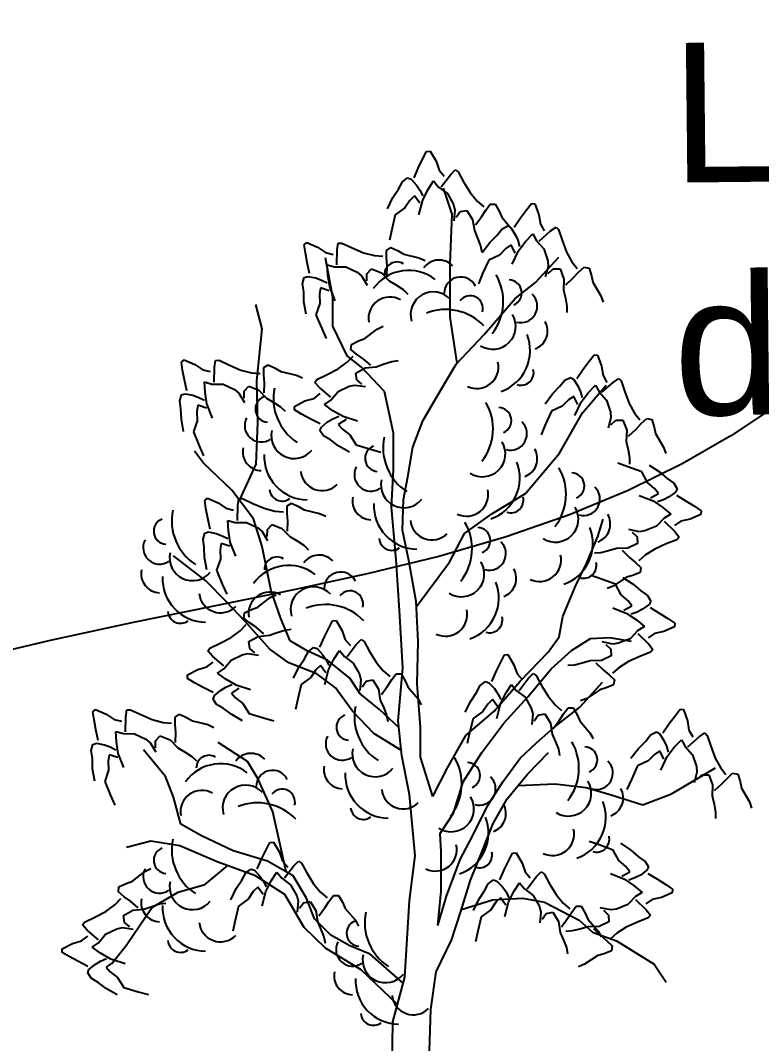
# Model space of a CAD drawing. Header units: millimetres. Extents: x 524954 to 526204, y 9523489 to 9524010.
# Drawn here: x 525182.3 to 525190.26, y 9523668.82 to 9523679.81 of the extents above; entities that cross this region are included whole.
import ezdxf

# ---------------------------------------------------------------- set-up
doc = ezdxf.new("R2010")
doc.units = ezdxf.units.MM
doc.linetypes.add('ACAD_ISO12W100', pattern=[21, 12, -3, 0, -3, 0, -3])
doc.linetypes.add('CACHE2', pattern=[4.7625, 3.175, -1.5875])
for name, color, linetype in [('Arbre', 34, 'ACAD_ISO12W100'), ('CN_01_00', 3, 'Continuous'), ('Toponomie', 7, 'CACHE2')]:
    doc.layers.add(name, color=color, linetype=linetype)
doc.styles.get("Standard").update_dxf_attribs({"font": 'arial.ttf'})

# ---------------------------------------------------------------- blocks, each defined once
blk = doc.blocks.new('v088')
at = {"color": 3, "linetype": 'Continuous'}
for p, q in [((-0.069, 12.224), (-0.024, 12.318)), ((-0.024, 12.318), (0.016, 12.396)), ((0.016, 12.396), (0.055, 12.4)), ((0.055, 12.4), (0.118, 12.291)), ((-0.118, 12.113), (-0.069, 12.224)), ((0.118, 12.291), (0.152, 12.195)), ((-0.243, 12.069), (-0.188, 12.111)), ((-0.188, 12.111), (-0.15, 12.099)), ((-0.15, 12.099), (-0.092, 12.035)), ((0.152, 12.195), (0.207, 12.131)), ((0.175, 12.015), (0.272, 12.144)), ((0.272, 12.144), (0.324, 12.197)), ((0.324, 12.197), (0.356, 12.175)), ((0.356, 12.175), (0.415, 12.069)), ((-0.344, 11.901), (-0.283, 11.991)), ((-0.283, 11.991), (-0.243, 12.069)), ((-0.092, 12.035), (-0.054, 11.98)), ((-0.054, 11.98), (-0.022, 11.919)), ((-0.025, 11.872), (0.032, 11.984)), ((0.032, 11.984), (0.092, 12.078)), ((0.092, 12.078), (0.144, 12.013)), ((0.144, 12.013), (0.24, 11.942)), ((0.415, 12.069), (0.484, 11.953)), ((-0.403, 11.78), (-0.344, 11.901)), ((-0.162, 11.869), (-0.217, 11.788)), ((-0.112, 11.918), (-0.162, 11.869)), ((-0.054, 11.839), (-0.112, 11.918)), ((-0.066, 11.715), (-0.025, 11.872)), ((0.24, 11.942), (0.305, 11.825)), ((0.484, 11.953), (0.56, 11.862)), ((-0.217, 11.788), (-0.32, 11.714)), ((0.305, 11.825), (0.32, 11.765)), ((0.32, 11.765), (0.311, 11.65)), ((0.378, 11.749), (0.45, 11.762)), ((0.45, 11.762), (0.511, 11.664)), ((0.56, 11.862), (0.63, 11.801)), ((0.608, 11.694), (0.653, 11.766)), ((0.653, 11.766), (0.699, 11.829)), ((0.699, 11.829), (0.754, 11.828)), ((0.754, 11.828), (0.796, 11.754)), ((1.027, 11.683), (1.089, 11.768)), ((1.089, 11.768), (1.142, 11.837)), ((1.142, 11.837), (1.181, 11.833)), ((1.181, 11.833), (1.223, 11.714)), ((-0.32, 11.714), (-0.357, 11.558)), ((0.334, 11.69), (0.378, 11.749)), ((0.511, 11.664), (0.53, 11.547)), ((0.542, 11.608), (0.608, 11.694)), ((0.796, 11.754), (0.824, 11.689)), ((0.824, 11.689), (0.934, 11.561)), ((0.958, 11.583), (1.027, 11.683)), ((1.223, 11.714), (1.239, 11.614)), ((-0.357, 11.558), (-0.382, 11.444)), ((0.53, 11.547), (0.565, 11.463)), ((0.773, 11.494), (0.827, 11.564)), ((0.827, 11.564), (0.889, 11.595)), ((0.889, 11.595), (0.923, 11.575)), ((0.923, 11.575), (0.969, 11.502)), ((0.934, 11.561), (0.97, 11.497)), ((1.227, 11.433), (1.346, 11.541)), ((1.239, 11.614), (1.281, 11.541)), ((1.346, 11.541), (1.408, 11.583)), ((1.408, 11.583), (1.435, 11.556)), ((1.435, 11.556), (1.473, 11.441)), ((0.565, 11.463), (0.596, 11.383)), ((0.696, 11.418), (0.773, 11.494)), ((0.969, 11.502), (0.996, 11.441)), ((0.996, 11.441), (1.016, 11.375)), ((1.004, 11.329), (1.081, 11.429)), ((1.081, 11.429), (1.158, 11.51)), ((1.158, 11.51), (1.196, 11.437)), ((1.196, 11.437), (1.277, 11.348)), ((1.473, 11.441), (1.519, 11.314)), ((-1.299, 11.392), (-1.27, 11.417)), ((-1.285, 11.305), (-1.299, 11.392)), ((-1.27, 11.417), (-1.154, 11.366)), ((-1.154, 11.366), (-1.07, 11.309)), ((-0.947, 11.176), (-0.943, 11.337)), ((-0.943, 11.337), (-0.932, 11.411)), ((-0.932, 11.411), (-0.894, 11.412)), ((-0.894, 11.412), (-0.784, 11.361)), ((-0.784, 11.361), (-0.66, 11.307)), ((-0.413, 11.333), (-0.367, 11.365)), ((-0.413, 11.254), (-0.413, 11.333)), ((-0.367, 11.365), (-0.29, 11.329)), ((-0.29, 11.329), (-0.229, 11.292)), ((0.596, 11.383), (0.609, 11.315)), ((0.615, 11.31), (0.696, 11.418)), ((0.869, 11.352), (0.8, 11.283)), ((0.927, 11.391), (0.869, 11.352)), ((0.969, 11.302), (0.927, 11.391)), ((0.935, 11.183), (1.004, 11.329)), ((1.277, 11.348), (1.319, 11.221)), ((-1.266, 11.203), (-1.285, 11.305)), ((-1.07, 11.309), (-0.988, 11.29)), ((-0.66, 11.307), (-0.544, 11.278)), ((-0.544, 11.278), (-0.452, 11.27)), ((-0.408, 11.17), (-0.413, 11.254)), ((-0.229, 11.292), (-0.065, 11.254)), ((-0.065, 11.254), (0.001, 11.223)), ((0.685, 11.229), (0.619, 11.083)), ((0.8, 11.283), (0.685, 11.229)), ((1.319, 11.221), (1.323, 11.16)), ((1.519, 11.314), (1.577, 11.21)), ((1.577, 11.21), (1.635, 11.137)), ((-1.241, 11.084), (-1.266, 11.203)), ((-1.05, 11.179), (-0.971, 11.157)), ((-1.044, 11.067), (-1.05, 11.179)), ((-0.971, 11.157), (-0.851, 11.155)), ((-0.851, 11.155), (-0.73, 11.098)), ((-0.626, 11.08), (-0.576, 11.133)), ((-0.576, 11.133), (-0.468, 11.09)), ((-0.41, 11.061), (-0.408, 11.17)), ((1.323, 11.16), (1.292, 11.048)), ((1.323, 11.083), (1.377, 11.133)), ((1.377, 11.133), (1.45, 11.133)), ((1.45, 11.133), (1.492, 11.025)), ((1.65, 11.098), (1.708, 11.152)), ((1.708, 11.152), (1.762, 11.141)), ((1.762, 11.141), (1.789, 11.06)), ((-1.317, 10.975), (-1.297, 11.041)), ((-1.297, 11.041), (-1.259, 11.053)), ((-1.259, 11.053), (-1.174, 11.037)), ((-1.174, 11.037), (-1.111, 11.014)), ((-1.111, 11.014), (-1.05, 10.983)), ((-1.024, 10.943), (-1.044, 11.067)), ((-0.73, 11.098), (-0.682, 11.059)), ((-0.682, 11.059), (-0.622, 10.96)), ((-0.626, 11.006), (-0.626, 11.08)), ((-0.468, 11.09), (-0.384, 11.005)), ((-0.384, 11.005), (-0.307, 10.958)), ((0.619, 11.083), (0.573, 10.975)), ((1.492, 11.025), (1.489, 10.906)), ((1.512, 10.964), (1.592, 11.037)), ((1.592, 11.037), (1.65, 11.098)), ((1.789, 11.06), (1.804, 10.991)), ((1.804, 10.991), (1.889, 10.844)), ((-1.303, 10.889), (-1.317, 10.975)), ((-1.3, 10.78), (-1.303, 10.889)), ((-1.122, 10.929), (-1.134, 10.861)), ((-1.029, 10.899), (-1.122, 10.929)), ((-0.966, 10.792), (-1.024, 10.943)), ((-0.307, 10.958), (-0.234, 10.911)), ((-0.234, 10.911), (-0.184, 10.864)), ((1.489, 10.906), (1.508, 10.818)), ((-1.277, 10.647), (-1.3, 10.78)), ((-1.134, 10.861), (-1.131, 10.763)), ((1.508, 10.818), (1.523, 10.733)), ((1.889, 10.844), (1.912, 10.775)), ((-1.131, 10.763), (-1.171, 10.642)), ((1.523, 10.733), (1.523, 10.664)), ((-1.171, 10.642), (-1.109, 10.494)), ((-1.109, 10.494), (-1.063, 10.387)), ((-0.648, 10.385), (-0.514, 10.488)), ((-0.514, 10.488), (-0.448, 10.519)), ((-0.791, 10.323), (-0.715, 10.36)), ((-0.715, 10.36), (-0.648, 10.385)), ((-0.796, 10.268), (-0.791, 10.323)), ((-0.735, 10.218), (-0.796, 10.268)), ((-2.616, 10.132), (-2.587, 10.158)), ((-2.603, 10.046), (-2.616, 10.132)), ((-2.587, 10.158), (-2.471, 10.107)), ((-2.261, 10.077), (-2.249, 10.151)), ((-2.249, 10.151), (-2.211, 10.152)), ((-2.211, 10.152), (-2.101, 10.101)), ((-0.931, 10.06), (-0.836, 10.131)), ((-0.836, 10.131), (-0.771, 10.198)), ((-0.666, 10.169), (-0.735, 10.218)), ((-0.583, 10.098), (-0.666, 10.169)), ((-0.523, 10.083), (-0.438, 10.113)), ((-0.438, 10.113), (-0.356, 10.14)), ((-0.356, 10.14), (-0.287, 10.149)), ((1.7, 10.058), (1.762, 10.142)), ((1.762, 10.142), (1.816, 10.212)), ((1.816, 10.212), (1.854, 10.208)), ((1.854, 10.208), (1.896, 10.089)), ((-2.583, 9.943), (-2.603, 10.046)), ((-2.471, 10.107), (-2.388, 10.049)), ((-2.388, 10.049), (-2.306, 10.03)), ((-2.264, 9.917), (-2.261, 10.077)), ((-2.101, 10.101), (-1.977, 10.047)), ((-1.977, 10.047), (-1.862, 10.018)), ((-1.862, 10.018), (-1.769, 10.01)), ((-1.731, 9.995), (-1.73, 10.074)), ((-1.73, 10.074), (-1.685, 10.105)), ((-1.685, 10.105), (-1.608, 10.069)), ((-1.608, 10.069), (-1.547, 10.033)), ((-1.547, 10.033), (-1.382, 9.994)), ((-1.051, 9.998), (-0.931, 10.06)), ((-0.743, 10.015), (-0.642, 10.071)), ((-0.734, 9.943), (-0.743, 10.015)), ((-0.642, 10.071), (-0.523, 10.083)), ((1.631, 9.958), (1.7, 10.058)), ((1.896, 10.089), (1.912, 9.989)), ((-2.558, 9.824), (-2.583, 9.943)), ((-2.368, 9.919), (-2.288, 9.897)), ((-2.362, 9.808), (-2.368, 9.919)), ((-2.288, 9.897), (-2.168, 9.895)), ((-2.168, 9.895), (-2.047, 9.839)), ((-1.725, 9.911), (-1.731, 9.995)), ((-1.728, 9.802), (-1.725, 9.911)), ((-1.382, 9.994), (-1.316, 9.963)), ((-1.184, 9.915), (-1.161, 9.945)), ((-1.134, 9.859), (-1.184, 9.915)), ((-1.161, 9.945), (-1.051, 9.998)), ((-0.677, 9.896), (-0.734, 9.943)), ((1.446, 9.869), (1.5, 9.939)), ((1.5, 9.939), (1.562, 9.969)), ((1.562, 9.969), (1.596, 9.95)), ((1.596, 9.95), (1.643, 9.877)), ((1.9, 9.808), (2.019, 9.915)), ((1.912, 9.989), (1.954, 9.915)), ((2.019, 9.915), (2.081, 9.958)), ((2.081, 9.958), (2.108, 9.931)), ((2.108, 9.931), (2.146, 9.815)), ((-2.634, 9.715), (-2.614, 9.781)), ((-2.614, 9.781), (-2.576, 9.793)), ((-2.576, 9.793), (-2.492, 9.777)), ((-2.342, 9.683), (-2.362, 9.808)), ((-2.047, 9.839), (-2, 9.799)), ((-2, 9.799), (-1.94, 9.7)), ((-1.944, 9.746), (-1.943, 9.82)), ((-1.943, 9.82), (-1.893, 9.873)), ((-1.893, 9.873), (-1.786, 9.83)), ((-1.786, 9.83), (-1.702, 9.745)), ((-1.192, 9.743), (-1.125, 9.794)), ((-1.012, 9.755), (-1.134, 9.859)), ((-1.011, 9.724), (-0.934, 9.816)), ((-0.934, 9.816), (-0.814, 9.874)), ((-0.814, 9.874), (-0.753, 9.886)), ((-0.753, 9.886), (-0.639, 9.87)), ((1.289, 9.685), (1.369, 9.792)), ((1.369, 9.792), (1.446, 9.869)), ((1.643, 9.877), (1.669, 9.815)), ((1.669, 9.815), (1.689, 9.75)), ((1.677, 9.704), (1.754, 9.804)), ((1.754, 9.804), (1.831, 9.885)), ((1.831, 9.885), (1.869, 9.812)), ((1.869, 9.812), (1.95, 9.723)), ((2.146, 9.815), (2.193, 9.689)), ((-2.621, 9.629), (-2.634, 9.715)), ((-2.492, 9.777), (-2.428, 9.754)), ((-2.428, 9.754), (-2.368, 9.723)), ((-2.283, 9.532), (-2.342, 9.683)), ((-1.702, 9.745), (-1.624, 9.699)), ((-1.624, 9.699), (-1.552, 9.652)), ((-1.402, 9.657), (-1.289, 9.715)), ((-1.289, 9.715), (-1.192, 9.743)), ((-1.079, 9.676), (-1.011, 9.724)), ((-0.989, 9.611), (-1.079, 9.676)), ((1.542, 9.727), (1.473, 9.658)), ((1.6, 9.765), (1.542, 9.727)), ((1.643, 9.677), (1.6, 9.765)), ((1.608, 9.558), (1.677, 9.704)), ((1.95, 9.723), (1.993, 9.596)), ((2.193, 9.689), (2.25, 9.585)), ((-2.617, 9.52), (-2.621, 9.629)), ((-2.439, 9.669), (-2.451, 9.601)), ((-2.451, 9.601), (-2.448, 9.503)), ((-2.346, 9.639), (-2.439, 9.669)), ((-1.552, 9.652), (-1.502, 9.604)), ((-1.401, 9.619), (-1.402, 9.657)), ((-1.325, 9.574), (-1.401, 9.619)), ((-1.233, 9.524), (-1.325, 9.574)), ((-0.88, 9.547), (-0.989, 9.611)), ((1.358, 9.604), (1.292, 9.458)), ((1.473, 9.658), (1.358, 9.604)), ((1.993, 9.596), (1.996, 9.535)), ((2.25, 9.585), (2.308, 9.512)), ((-2.595, 9.387), (-2.617, 9.52)), ((-2.448, 9.503), (-2.488, 9.382)), ((-1.125, 9.469), (-1.233, 9.524)), ((-1.113, 9.435), (-1.047, 9.49)), ((-1.047, 9.49), (-0.989, 9.525)), ((-0.989, 9.525), (-0.927, 9.553)), ((-0.848, 9.516), (-0.931, 9.463)), ((-0.931, 9.463), (-0.885, 9.411)), ((-0.726, 9.498), (-0.88, 9.547)), ((1.292, 9.458), (1.246, 9.35)), ((1.996, 9.535), (1.966, 9.423)), ((1.996, 9.458), (2.05, 9.508)), ((2.05, 9.508), (2.123, 9.508)), ((2.123, 9.508), (2.166, 9.4)), ((2.266, 9.412), (2.323, 9.473)), ((2.323, 9.473), (2.381, 9.527)), ((2.381, 9.527), (2.435, 9.515)), ((2.435, 9.515), (2.462, 9.435)), ((-2.488, 9.382), (-2.427, 9.234)), ((-1.128, 9.398), (-1.113, 9.435)), ((-1.089, 9.341), (-1.128, 9.398)), ((-1.014, 9.297), (-1.089, 9.341)), ((-0.885, 9.411), (-0.807, 9.351)), ((-0.807, 9.351), (-0.739, 9.244)), ((2.166, 9.4), (2.162, 9.281)), ((2.185, 9.338), (2.266, 9.412)), ((2.462, 9.435), (2.477, 9.365)), ((2.477, 9.365), (2.562, 9.219)), ((-2.427, 9.234), (-2.38, 9.127)), ((-0.927, 9.231), (-1.014, 9.297)), ((-0.739, 9.244), (-0.586, 9.198)), ((2.162, 9.281), (2.181, 9.192)), ((-0.81, 9.165), (-0.927, 9.231)), ((-0.586, 9.198), (-0.473, 9.166)), ((2.181, 9.192), (2.196, 9.108)), ((2.562, 9.219), (2.585, 9.15)), ((2.18, 9.009), (2.07, 9.048)), ((2.196, 9.108), (2.196, 9.038)), ((2.406, 9.027), (2.519, 8.953)), ((2.33, 8.953), (2.18, 9.009)), ((2.391, 8.841), (2.33, 8.953)), ((2.519, 8.953), (2.601, 8.881)), ((2.465, 8.776), (2.391, 8.841)), ((2.601, 8.881), (2.673, 8.832)), ((2.673, 8.832), (2.708, 8.773)), ((2.3, 8.701), (2.45, 8.641)), ((2.421, 8.673), (2.507, 8.721)), ((2.507, 8.721), (2.465, 8.776)), ((2.621, 8.686), (2.561, 8.655)), ((2.691, 8.737), (2.621, 8.686)), ((2.708, 8.773), (2.691, 8.737)), ((2.701, 8.703), (2.805, 8.64)), ((-2.366, 8.647), (-2.337, 8.672)), ((-2.353, 8.56), (-2.366, 8.647)), ((-2.337, 8.672), (-2.221, 8.621)), ((-2.221, 8.621), (-2.138, 8.563)), ((-2.014, 8.431), (-2.011, 8.592)), ((-2.011, 8.592), (-1.999, 8.665)), ((-1.999, 8.665), (-1.961, 8.666)), ((-1.961, 8.666), (-1.851, 8.615)), ((-1.851, 8.615), (-1.727, 8.562)), ((-1.481, 8.509), (-1.48, 8.588)), ((-1.48, 8.588), (-1.435, 8.619)), ((-1.435, 8.619), (-1.357, 8.583)), ((-1.357, 8.583), (-1.297, 8.547)), ((2.45, 8.641), (2.555, 8.57)), ((2.561, 8.655), (2.497, 8.632)), ((2.805, 8.64), (2.893, 8.584)), ((2.893, 8.584), (2.966, 8.534)), ((-2.333, 8.457), (-2.353, 8.56)), ((-2.138, 8.563), (-2.056, 8.544)), ((-1.727, 8.562), (-1.612, 8.532)), ((-1.612, 8.532), (-1.519, 8.524)), ((-1.475, 8.425), (-1.481, 8.509)), ((-1.297, 8.547), (-1.132, 8.508)), ((-1.132, 8.508), (-1.066, 8.477)), ((2.555, 8.57), (2.64, 8.498)), ((2.64, 8.498), (2.57, 8.455)), ((2.964, 8.496), (2.848, 8.446)), ((2.966, 8.534), (2.964, 8.496)), ((-2.308, 8.338), (-2.333, 8.457)), ((-2.118, 8.433), (-2.038, 8.411)), ((-2.112, 8.322), (-2.118, 8.433)), ((-2.038, 8.411), (-1.918, 8.409)), ((-1.918, 8.409), (-1.797, 8.353)), ((-1.797, 8.353), (-1.75, 8.313)), ((-1.693, 8.334), (-1.643, 8.387)), ((-1.643, 8.387), (-1.536, 8.344)), ((-1.478, 8.316), (-1.475, 8.425)), ((2.487, 8.369), (2.362, 8.319)), ((2.57, 8.455), (2.487, 8.369)), ((2.568, 8.425), (2.683, 8.312)), ((2.749, 8.424), (2.679, 8.378)), ((2.848, 8.446), (2.749, 8.424)), ((-2.384, 8.23), (-2.364, 8.296)), ((-2.364, 8.296), (-2.326, 8.308)), ((-2.326, 8.308), (-2.242, 8.291)), ((-2.242, 8.291), (-2.178, 8.268)), ((-2.178, 8.268), (-2.118, 8.237)), ((-2.092, 8.197), (-2.112, 8.322)), ((-1.75, 8.313), (-1.69, 8.215)), ((-1.694, 8.261), (-1.693, 8.334)), ((-1.536, 8.344), (-1.452, 8.259)), ((-1.452, 8.259), (-1.374, 8.213)), ((2.301, 8.311), (2.188, 8.335)), ((2.225, 8.306), (2.278, 8.256)), ((2.278, 8.256), (2.282, 8.183)), ((2.362, 8.319), (2.301, 8.311)), ((2.683, 8.312), (2.729, 8.254)), ((2.729, 8.254), (2.704, 8.225)), ((-2.371, 8.143), (-2.384, 8.23)), ((-2.367, 8.034), (-2.371, 8.143)), ((-2.189, 8.184), (-2.201, 8.115)), ((-2.096, 8.154), (-2.189, 8.184)), ((-2.033, 8.047), (-2.092, 8.197)), ((-1.374, 8.213), (-1.302, 8.166)), ((-1.302, 8.166), (-1.252, 8.118)), ((2.178, 8.134), (2.058, 8.13)), ((2.282, 8.183), (2.178, 8.134)), ((2.591, 8.179), (2.467, 8.125)), ((2.704, 8.225), (2.591, 8.179)), ((-2.345, 7.902), (-2.367, 8.034)), ((-2.201, 8.115), (-2.198, 8.017)), ((1.888, 8.085), (1.819, 8.08)), ((1.971, 8.105), (1.888, 8.085)), ((2.058, 8.13), (1.971, 8.105)), ((2.117, 8.111), (2.195, 8.035)), ((2.195, 8.035), (2.261, 7.981)), ((2.367, 8.061), (2.298, 7.999)), ((2.467, 8.125), (2.367, 8.061)), ((-2.198, 8.017), (-2.238, 7.897)), ((2.261, 7.981), (2.318, 7.927)), ((2.318, 7.927), (2.31, 7.872)), ((-2.238, 7.897), (-2.177, 7.749)), ((1.896, 7.802), (1.786, 7.841)), ((2.163, 7.821), (2.022, 7.727)), ((2.123, 7.82), (2.235, 7.746)), ((2.231, 7.841), (2.163, 7.821)), ((2.31, 7.872), (2.231, 7.841)), ((-2.177, 7.749), (-2.13, 7.641)), ((2.046, 7.746), (1.896, 7.802)), ((2.022, 7.727), (1.955, 7.7)), ((2.107, 7.634), (2.046, 7.746)), ((2.235, 7.746), (2.317, 7.675)), ((-1.797, 7.5), (-1.663, 7.603)), ((-1.663, 7.603), (-1.598, 7.634)), ((2.181, 7.57), (2.107, 7.634)), ((2.317, 7.675), (2.389, 7.625)), ((2.389, 7.625), (2.424, 7.566)), ((-1.94, 7.438), (-1.864, 7.475)), ((-1.864, 7.475), (-1.797, 7.5)), ((2.016, 7.494), (2.166, 7.434)), ((2.137, 7.467), (2.223, 7.514)), ((2.223, 7.514), (2.181, 7.57)), ((2.337, 7.479), (2.277, 7.448)), ((2.407, 7.53), (2.337, 7.479)), ((2.424, 7.566), (2.407, 7.53)), ((2.417, 7.496), (2.521, 7.433)), ((-1.945, 7.383), (-1.94, 7.438)), ((-1.884, 7.333), (-1.945, 7.383)), ((2.166, 7.434), (2.271, 7.363)), ((2.277, 7.448), (2.213, 7.425)), ((2.271, 7.363), (2.357, 7.292)), ((2.521, 7.433), (2.609, 7.377)), ((2.609, 7.377), (2.682, 7.328)), ((-1.985, 7.246), (-1.92, 7.313)), ((-1.815, 7.284), (-1.884, 7.333)), ((-1.732, 7.213), (-1.815, 7.284)), ((-1.587, 7.228), (-1.505, 7.255)), ((-1.505, 7.255), (-1.436, 7.264)), ((-1.078, 7.18), (-1.034, 7.275)), ((-1.034, 7.275), (-0.994, 7.353)), ((-0.994, 7.353), (-0.955, 7.356)), ((-0.955, 7.356), (-0.891, 7.247)), ((2.357, 7.292), (2.286, 7.249)), ((2.68, 7.289), (2.564, 7.239)), ((2.682, 7.328), (2.68, 7.289)), ((-2.2, 7.113), (-2.081, 7.175)), ((-2.081, 7.175), (-1.985, 7.246)), ((-1.892, 7.13), (-1.791, 7.186)), ((-1.791, 7.186), (-1.672, 7.198)), ((-1.672, 7.198), (-1.587, 7.228)), ((-1.128, 7.069), (-1.078, 7.18)), ((-0.891, 7.247), (-0.858, 7.151)), ((-0.858, 7.151), (-0.802, 7.088)), ((-0.738, 7.1), (-0.686, 7.153)), ((-0.686, 7.153), (-0.654, 7.131)), ((2.203, 7.162), (2.079, 7.112)), ((2.286, 7.249), (2.203, 7.162)), ((2.284, 7.218), (2.399, 7.105)), ((2.465, 7.218), (2.395, 7.171)), ((2.564, 7.239), (2.465, 7.218)), ((-2.333, 7.03), (-2.31, 7.06)), ((-2.31, 7.06), (-2.2, 7.113)), ((-1.883, 7.058), (-1.892, 7.13)), ((-1.826, 7.011), (-1.883, 7.058)), ((-1.253, 7.025), (-1.198, 7.067)), ((-1.198, 7.067), (-1.16, 7.055)), ((-1.16, 7.055), (-1.101, 6.992)), ((-0.978, 6.941), (-0.918, 7.034)), ((-0.918, 7.034), (-0.866, 6.97)), ((-0.835, 6.972), (-0.738, 7.1)), ((-0.654, 7.131), (-0.595, 7.025)), ((2.018, 7.104), (1.904, 7.128)), ((1.941, 7.1), (1.994, 7.049)), ((1.994, 7.049), (1.999, 6.976)), ((2.079, 7.112), (2.018, 7.104)), ((2.399, 7.105), (2.445, 7.047)), ((2.445, 7.047), (2.42, 7.018)), ((-2.283, 6.974), (-2.333, 7.03)), ((-2.161, 6.87), (-2.283, 6.974)), ((-2.161, 6.839), (-2.083, 6.931)), ((-2.083, 6.931), (-1.963, 6.989)), ((-1.963, 6.989), (-1.902, 7.001)), ((-1.902, 7.001), (-1.788, 6.985)), ((-1.354, 6.857), (-1.293, 6.947)), ((-1.293, 6.947), (-1.253, 7.025)), ((-1.101, 6.992), (-1.063, 6.936)), ((-1.063, 6.936), (-1.032, 6.875)), ((-1.035, 6.828), (-0.978, 6.941)), ((-0.866, 6.97), (-0.77, 6.898)), ((-0.595, 7.025), (-0.526, 6.909)), ((0.813, 6.909), (0.853, 6.987)), ((0.853, 6.987), (0.891, 6.991)), ((0.891, 6.991), (0.955, 6.881)), ((1.775, 6.923), (1.688, 6.899)), ((1.894, 6.927), (1.775, 6.923)), ((1.999, 6.976), (1.894, 6.927)), ((2.307, 6.972), (2.184, 6.918)), ((2.42, 7.018), (2.307, 6.972)), ((-2.551, 6.772), (-2.439, 6.83)), ((-2.439, 6.83), (-2.342, 6.858)), ((-2.342, 6.858), (-2.275, 6.909)), ((-2.228, 6.791), (-2.161, 6.839)), ((-1.413, 6.737), (-1.354, 6.857)), ((-1.172, 6.826), (-1.227, 6.745)), ((-1.122, 6.874), (-1.172, 6.826)), ((-1.064, 6.795), (-1.122, 6.874)), ((-1.076, 6.671), (-1.035, 6.828)), ((-0.77, 6.898), (-0.705, 6.781)), ((-0.526, 6.909), (-0.45, 6.818)), ((-0.45, 6.818), (-0.379, 6.757)), ((0.719, 6.703), (0.768, 6.815)), ((0.768, 6.815), (0.813, 6.909)), ((0.955, 6.881), (0.989, 6.786)), ((1.604, 6.878), (1.535, 6.874)), ((1.688, 6.899), (1.604, 6.878)), ((1.834, 6.904), (1.912, 6.828)), ((1.912, 6.828), (1.977, 6.774)), ((2.084, 6.854), (2.014, 6.792)), ((2.184, 6.918), (2.084, 6.854)), ((-2.55, 6.734), (-2.551, 6.772)), ((-2.475, 6.689), (-2.55, 6.734)), ((-2.138, 6.726), (-2.228, 6.791)), ((-2.029, 6.662), (-2.138, 6.726)), ((-1.227, 6.745), (-1.33, 6.67)), ((-0.705, 6.781), (-0.69, 6.721)), ((-0.69, 6.721), (-0.699, 6.606)), ((-0.675, 6.646), (-0.632, 6.705)), ((-0.632, 6.705), (-0.56, 6.719)), ((-0.56, 6.719), (-0.498, 6.621)), ((-0.402, 6.651), (-0.357, 6.722)), ((-0.357, 6.722), (-0.31, 6.785)), ((-0.31, 6.785), (-0.255, 6.784)), ((-0.255, 6.784), (-0.214, 6.71)), ((-0.214, 6.71), (-0.186, 6.645)), ((0.989, 6.786), (1.044, 6.722)), ((1.011, 6.606), (1.108, 6.734)), ((1.108, 6.734), (1.161, 6.787)), ((1.161, 6.787), (1.192, 6.766)), ((1.192, 6.766), (1.252, 6.66)), ((1.977, 6.774), (2.034, 6.72)), ((2.034, 6.72), (2.026, 6.666)), ((-2.383, 6.639), (-2.475, 6.689)), ((-2.274, 6.584), (-2.383, 6.639)), ((-2.262, 6.55), (-2.196, 6.606)), ((-2.196, 6.606), (-2.138, 6.64)), ((-2.138, 6.64), (-2.076, 6.668)), ((-1.998, 6.632), (-2.08, 6.578)), ((-1.875, 6.613), (-2.029, 6.662)), ((-1.33, 6.67), (-1.367, 6.514)), ((-0.498, 6.621), (-0.48, 6.503)), ((-0.468, 6.564), (-0.402, 6.651)), ((-0.186, 6.645), (-0.075, 6.517)), ((0.554, 6.582), (0.594, 6.66)), ((0.594, 6.66), (0.649, 6.702)), ((0.649, 6.702), (0.686, 6.689)), ((0.686, 6.689), (0.745, 6.626)), ((0.745, 6.626), (0.783, 6.571)), ((0.868, 6.575), (0.929, 6.669)), ((0.929, 6.669), (0.98, 6.604)), ((0.98, 6.604), (1.076, 6.532)), ((1.252, 6.66), (1.321, 6.544)), ((1.879, 6.614), (1.738, 6.52)), ((1.947, 6.634), (1.879, 6.614)), ((2.026, 6.666), (1.947, 6.634)), ((-2.277, 6.513), (-2.262, 6.55)), ((-2.238, 6.456), (-2.277, 6.513)), ((-2.08, 6.578), (-2.034, 6.526)), ((-2.034, 6.526), (-1.957, 6.466)), ((-1.367, 6.514), (-1.392, 6.4)), ((-0.48, 6.503), (-0.444, 6.419)), ((-0.075, 6.517), (-0.04, 6.453)), ((0.433, 6.371), (0.493, 6.492)), ((0.493, 6.492), (0.554, 6.582)), ((0.724, 6.509), (0.675, 6.46)), ((0.782, 6.43), (0.724, 6.509)), ((0.783, 6.571), (0.814, 6.51)), ((0.811, 6.463), (0.868, 6.575)), ((1.076, 6.532), (1.141, 6.416)), ((1.321, 6.544), (1.397, 6.452)), ((1.738, 6.52), (1.671, 6.493)), ((-3.568, 6.377), (-3.539, 6.402)), ((-3.555, 6.29), (-3.568, 6.377)), ((-3.539, 6.402), (-3.423, 6.351)), ((-3.213, 6.322), (-3.201, 6.396)), ((-3.201, 6.396), (-3.163, 6.397)), ((-3.163, 6.397), (-3.053, 6.346)), ((-2.163, 6.412), (-2.238, 6.456)), ((-2.076, 6.346), (-2.163, 6.412)), ((-1.957, 6.466), (-1.888, 6.359)), ((-0.444, 6.419), (-0.414, 6.339)), ((0.62, 6.379), (0.516, 6.305)), ((0.675, 6.46), (0.62, 6.379)), ((0.771, 6.306), (0.811, 6.463)), ((1.141, 6.416), (1.157, 6.356)), ((1.397, 6.452), (1.467, 6.391)), ((1.489, 6.356), (1.536, 6.42)), ((1.536, 6.42), (1.591, 6.419)), ((1.591, 6.419), (1.633, 6.344)), ((2.685, 6.334), (2.739, 6.404)), ((2.739, 6.404), (2.777, 6.4)), ((2.777, 6.4), (2.82, 6.28)), ((-3.535, 6.188), (-3.555, 6.29)), ((-3.423, 6.351), (-3.34, 6.294)), ((-3.34, 6.294), (-3.258, 6.275)), ((-3.216, 6.161), (-3.213, 6.322)), ((-3.053, 6.346), (-2.929, 6.292)), ((-2.929, 6.292), (-2.814, 6.263)), ((-2.683, 6.24), (-2.682, 6.318)), ((-2.682, 6.318), (-2.637, 6.35)), ((-2.637, 6.35), (-2.56, 6.314)), ((-2.56, 6.314), (-2.499, 6.278)), ((-2.499, 6.278), (-2.334, 6.239)), ((-1.959, 6.28), (-2.076, 6.346)), ((-1.888, 6.359), (-1.735, 6.313)), ((-1.735, 6.313), (-1.622, 6.281)), ((-0.414, 6.339), (-0.401, 6.271)), ((0.516, 6.305), (0.479, 6.149)), ((1.157, 6.356), (1.147, 6.241)), ((1.171, 6.28), (1.215, 6.339)), ((1.215, 6.339), (1.286, 6.353)), ((1.286, 6.353), (1.348, 6.255)), ((1.378, 6.198), (1.444, 6.285)), ((1.444, 6.285), (1.489, 6.356)), ((1.633, 6.344), (1.661, 6.279)), ((1.661, 6.279), (1.771, 6.151)), ((2.623, 6.25), (2.685, 6.334)), ((2.82, 6.28), (2.835, 6.18)), ((-3.51, 6.069), (-3.535, 6.188)), ((-3.32, 6.164), (-3.24, 6.142)), ((-3.314, 6.053), (-3.32, 6.164)), ((-2.814, 6.263), (-2.721, 6.255)), ((-2.677, 6.155), (-2.683, 6.24)), ((-2.68, 6.046), (-2.677, 6.155)), ((-2.334, 6.239), (-2.268, 6.208)), ((1.348, 6.255), (1.367, 6.137)), ((2.423, 6.13), (2.485, 6.161)), ((2.485, 6.161), (2.52, 6.142)), ((2.554, 6.15), (2.623, 6.25)), ((2.835, 6.18), (2.877, 6.107)), ((-3.294, 5.928), (-3.314, 6.053)), ((-3.24, 6.142), (-3.121, 6.14)), ((-3.121, 6.14), (-2.999, 6.083)), ((-2.999, 6.083), (-2.952, 6.044)), ((-2.896, 5.991), (-2.895, 6.065)), ((-2.895, 6.065), (-2.845, 6.118)), ((-2.845, 6.118), (-2.738, 6.075)), ((-2.738, 6.075), (-2.654, 5.99)), ((0.479, 6.149), (0.454, 6.035)), ((1.367, 6.137), (1.402, 6.054)), ((1.402, 6.054), (1.433, 5.974)), ((1.771, 6.151), (1.807, 6.088)), ((2.293, 5.984), (2.37, 6.061)), ((2.37, 6.061), (2.423, 6.13)), ((2.52, 6.142), (2.566, 6.069)), ((2.566, 6.069), (2.593, 6.007)), ((2.677, 5.996), (2.754, 6.077)), ((2.754, 6.077), (2.793, 6.004)), ((2.823, 6), (2.943, 6.107)), ((2.943, 6.107), (3.004, 6.15)), ((3.004, 6.15), (3.031, 6.123)), ((3.031, 6.123), (3.07, 6.007)), ((-3.586, 5.96), (-3.566, 6.026)), ((-3.573, 5.874), (-3.586, 5.96)), ((-3.566, 6.026), (-3.528, 6.038)), ((-3.528, 6.038), (-3.444, 6.022)), ((-3.444, 6.022), (-3.38, 5.999)), ((-3.38, 5.999), (-3.32, 5.968)), ((-2.952, 6.044), (-2.892, 5.945)), ((-2.654, 5.99), (-2.576, 5.943)), ((-2.576, 5.943), (-2.504, 5.896)), ((1.433, 5.974), (1.446, 5.906)), ((2.212, 5.877), (2.293, 5.984)), ((2.523, 5.957), (2.466, 5.919)), ((2.566, 5.869), (2.523, 5.957)), ((2.593, 6.007), (2.612, 5.942)), ((2.6, 5.896), (2.677, 5.996)), ((2.793, 6.004), (2.873, 5.915)), ((3.07, 6.007), (3.116, 5.88)), ((-3.57, 5.765), (-3.573, 5.874)), ((-3.392, 5.914), (-3.403, 5.846)), ((-3.403, 5.846), (-3.4, 5.748)), ((-3.298, 5.884), (-3.392, 5.914)), ((-3.235, 5.777), (-3.294, 5.928)), ((-2.504, 5.896), (-2.454, 5.849)), ((2.396, 5.85), (2.281, 5.796)), ((2.466, 5.919), (2.396, 5.85)), ((2.531, 5.75), (2.6, 5.896)), ((2.873, 5.915), (2.916, 5.788)), ((3.116, 5.88), (3.173, 5.777)), ((-3.547, 5.632), (-3.57, 5.765)), ((-3.4, 5.748), (-3.44, 5.627)), ((2.281, 5.796), (2.216, 5.65)), ((2.92, 5.727), (2.889, 5.615)), ((2.916, 5.788), (2.92, 5.727)), ((3.173, 5.777), (3.231, 5.703)), ((3.247, 5.665), (3.304, 5.719)), ((3.304, 5.719), (3.358, 5.707)), ((-3.44, 5.627), (-3.379, 5.479)), ((2.216, 5.65), (2.169, 5.542)), ((2.92, 5.65), (2.973, 5.7)), ((2.973, 5.7), (3.047, 5.7)), ((3.047, 5.7), (3.089, 5.592)), ((3.189, 5.603), (3.247, 5.665)), ((3.358, 5.707), (3.385, 5.627)), ((3.385, 5.627), (3.4, 5.557)), ((3.089, 5.592), (3.085, 5.473)), ((3.108, 5.53), (3.189, 5.603)), ((3.4, 5.557), (3.485, 5.411)), ((-3.379, 5.479), (-3.332, 5.372)), ((3.085, 5.473), (3.104, 5.384)), ((3.485, 5.411), (3.508, 5.342)), ((3.104, 5.384), (3.12, 5.3)), ((3.12, 5.3), (3.12, 5.23)), ((-1.707, 4.895), (-1.667, 4.973)), ((-1.667, 4.973), (-1.628, 4.976)), ((-1.628, 4.976), (-1.564, 4.867)), ((1.872, 4.946), (1.762, 4.985)), ((2.022, 4.89), (1.872, 4.946)), ((2.099, 4.964), (2.211, 4.89)), ((-1.751, 4.8), (-1.707, 4.895)), ((-1.564, 4.867), (-1.531, 4.771)), ((0.899, 4.779), (0.939, 4.857)), ((0.939, 4.857), (0.978, 4.861)), ((0.978, 4.861), (1.042, 4.751)), ((2.083, 4.778), (2.022, 4.89)), ((2.211, 4.89), (2.293, 4.818)), ((-1.801, 4.689), (-1.751, 4.8)), ((-1.531, 4.771), (-1.475, 4.707)), ((-1.411, 4.72), (-1.359, 4.773)), ((-1.359, 4.773), (-1.327, 4.751)), ((-1.327, 4.751), (-1.268, 4.645)), ((0.855, 4.685), (0.899, 4.779)), ((1.042, 4.751), (1.075, 4.656)), ((2.157, 4.714), (2.083, 4.778)), ((2.293, 4.818), (2.365, 4.769)), ((2.365, 4.769), (2.4, 4.71)), ((-3.143, 4.557), (-3.01, 4.66)), ((-3.01, 4.66), (-2.944, 4.692)), ((-1.966, 4.567), (-1.926, 4.645)), ((-1.926, 4.645), (-1.871, 4.687)), ((-1.871, 4.687), (-1.833, 4.675)), ((-1.833, 4.675), (-1.774, 4.612)), ((-1.651, 4.561), (-1.591, 4.654)), ((-1.591, 4.654), (-1.539, 4.59)), ((-1.508, 4.592), (-1.411, 4.72)), ((-1.268, 4.645), (-1.199, 4.529)), ((0.805, 4.573), (0.855, 4.685)), ((1.075, 4.656), (1.131, 4.592)), ((1.195, 4.604), (1.247, 4.657)), ((1.247, 4.657), (1.279, 4.636)), ((1.279, 4.636), (1.338, 4.53)), ((1.992, 4.638), (2.142, 4.578)), ((2.113, 4.611), (2.199, 4.658)), ((2.199, 4.658), (2.157, 4.714)), ((2.313, 4.623), (2.253, 4.592)), ((2.383, 4.674), (2.313, 4.623)), ((2.4, 4.71), (2.383, 4.674)), ((2.393, 4.64), (2.497, 4.577)), ((-3.287, 4.496), (-3.21, 4.533)), ((-3.21, 4.533), (-3.143, 4.557)), ((-2.027, 4.477), (-1.966, 4.567)), ((-1.774, 4.612), (-1.736, 4.556)), ((-1.736, 4.556), (-1.705, 4.495)), ((-1.708, 4.448), (-1.651, 4.561)), ((-1.539, 4.59), (-1.443, 4.518)), ((-1.443, 4.518), (-1.378, 4.401)), ((-1.199, 4.529), (-1.123, 4.438)), ((0.64, 4.452), (0.68, 4.53)), ((0.68, 4.53), (0.735, 4.572)), ((0.735, 4.572), (0.773, 4.559)), ((0.773, 4.559), (0.832, 4.496)), ((0.955, 4.445), (1.015, 4.539)), ((1.015, 4.539), (1.067, 4.474)), ((1.098, 4.476), (1.195, 4.604)), ((1.338, 4.53), (1.407, 4.414)), ((2.142, 4.578), (2.247, 4.507)), ((2.253, 4.592), (2.189, 4.569)), ((2.247, 4.507), (2.332, 4.436)), ((2.497, 4.577), (2.585, 4.521)), ((2.585, 4.521), (2.658, 4.472)), ((-3.291, 4.441), (-3.287, 4.496)), ((-3.23, 4.39), (-3.291, 4.441)), ((-2.086, 4.357), (-2.027, 4.477)), ((-1.845, 4.445), (-1.9, 4.365)), ((-1.795, 4.494), (-1.845, 4.445)), ((-1.737, 4.415), (-1.795, 4.494)), ((-1.749, 4.291), (-1.708, 4.448)), ((-1.378, 4.401), (-1.363, 4.341)), ((-1.123, 4.438), (-1.052, 4.377)), ((-1.03, 4.342), (-0.984, 4.405)), ((-0.984, 4.405), (-0.928, 4.404)), ((-0.928, 4.404), (-0.887, 4.33)), ((0.579, 4.362), (0.64, 4.452)), ((0.832, 4.496), (0.87, 4.441)), ((0.87, 4.441), (0.901, 4.38)), ((0.898, 4.333), (0.955, 4.445)), ((1.067, 4.474), (1.163, 4.402)), ((1.163, 4.402), (1.228, 4.286)), ((1.407, 4.414), (1.483, 4.322)), ((2.332, 4.436), (2.262, 4.393)), ((2.656, 4.433), (2.54, 4.383)), ((2.658, 4.472), (2.656, 4.433)), ((-3.427, 4.233), (-3.331, 4.304)), ((-3.331, 4.304), (-3.266, 4.37)), ((-3.162, 4.341), (-3.23, 4.39)), ((-3.079, 4.271), (-3.162, 4.341)), ((-3.019, 4.255), (-2.933, 4.286)), ((-2.933, 4.286), (-2.851, 4.312)), ((-2.851, 4.312), (-2.783, 4.321)), ((-2.003, 4.29), (-2.04, 4.134)), ((-1.9, 4.365), (-2.003, 4.29)), ((-1.363, 4.341), (-1.372, 4.226)), ((-1.349, 4.266), (-1.305, 4.325)), ((-1.305, 4.325), (-1.233, 4.338)), ((-1.233, 4.338), (-1.171, 4.241)), ((-1.075, 4.271), (-1.03, 4.342)), ((-0.887, 4.33), (-0.859, 4.265)), ((0.52, 4.241), (0.579, 4.362)), ((0.761, 4.33), (0.706, 4.249)), ((0.811, 4.379), (0.761, 4.33)), ((0.869, 4.3), (0.811, 4.379)), ((0.857, 4.176), (0.898, 4.333)), ((1.483, 4.322), (1.554, 4.261)), ((1.576, 4.226), (1.623, 4.29)), ((1.623, 4.29), (1.678, 4.289)), ((1.678, 4.289), (1.719, 4.214)), ((2.179, 4.306), (2.055, 4.256)), ((2.262, 4.393), (2.179, 4.306)), ((2.26, 4.362), (2.375, 4.249)), ((2.441, 4.361), (2.371, 4.315)), ((2.54, 4.383), (2.441, 4.361)), ((-3.547, 4.171), (-3.427, 4.233)), ((-3.239, 4.188), (-3.137, 4.244)), ((-3.229, 4.115), (-3.239, 4.188)), ((-3.137, 4.244), (-3.019, 4.255)), ((-1.171, 4.241), (-1.153, 4.123)), ((-1.141, 4.184), (-1.075, 4.271)), ((-0.859, 4.265), (-0.748, 4.137)), ((0.706, 4.249), (0.603, 4.175)), ((1.228, 4.286), (1.243, 4.226)), ((1.243, 4.226), (1.234, 4.11)), ((1.258, 4.15), (1.301, 4.209)), ((1.301, 4.209), (1.373, 4.223)), ((1.373, 4.223), (1.435, 4.125)), ((1.531, 4.155), (1.576, 4.226)), ((1.719, 4.214), (1.747, 4.149)), ((1.994, 4.248), (1.88, 4.272)), ((1.917, 4.244), (1.97, 4.193)), ((1.97, 4.193), (1.975, 4.12)), ((2.055, 4.256), (1.994, 4.248)), ((2.375, 4.249), (2.421, 4.191)), ((2.421, 4.191), (2.396, 4.162)), ((-3.679, 4.087), (-3.656, 4.117)), ((-3.629, 4.032), (-3.679, 4.087)), ((-3.656, 4.117), (-3.547, 4.171)), ((-3.172, 4.068), (-3.229, 4.115)), ((-2.04, 4.134), (-2.065, 4.02)), ((-1.153, 4.123), (-1.118, 4.039)), ((-0.748, 4.137), (-0.713, 4.073)), ((0.603, 4.175), (0.566, 4.019)), ((1.435, 4.125), (1.453, 4.007)), ((1.465, 4.068), (1.531, 4.155)), ((1.751, 4.067), (1.664, 4.043)), ((1.747, 4.149), (1.858, 4.021)), ((1.87, 4.071), (1.751, 4.067)), ((1.975, 4.12), (1.87, 4.071)), ((2.283, 4.116), (2.16, 4.062)), ((2.396, 4.162), (2.283, 4.116)), ((-3.688, 3.915), (-3.621, 3.967)), ((-3.507, 3.927), (-3.629, 4.032)), ((-3.507, 3.896), (-3.43, 3.988)), ((-3.43, 3.988), (-3.309, 4.046)), ((-3.309, 4.046), (-3.249, 4.058)), ((-3.249, 4.058), (-3.134, 4.042)), ((-1.118, 4.039), (-1.087, 3.959)), ((-1.087, 3.959), (-1.074, 3.891)), ((0.566, 4.019), (0.541, 3.904)), ((1.453, 4.007), (1.488, 3.924)), ((1.58, 4.022), (1.511, 4.017)), ((1.664, 4.043), (1.58, 4.022)), ((1.81, 4.048), (1.888, 3.972)), ((1.858, 4.021), (1.893, 3.958)), ((1.888, 3.972), (1.953, 3.918)), ((2.059, 3.998), (1.99, 3.936)), ((2.16, 4.062), (2.059, 3.998)), ((-3.898, 3.83), (-3.785, 3.887)), ((-3.785, 3.887), (-3.688, 3.915)), ((-3.574, 3.849), (-3.507, 3.896)), ((-3.484, 3.783), (-3.574, 3.849)), ((1.488, 3.924), (1.519, 3.844)), ((1.953, 3.918), (2.01, 3.864)), ((2.01, 3.864), (2.002, 3.81)), ((-3.897, 3.791), (-3.898, 3.83)), ((-3.821, 3.747), (-3.897, 3.791)), ((-3.729, 3.697), (-3.821, 3.747)), ((-3.375, 3.72), (-3.484, 3.783)), ((1.519, 3.844), (1.532, 3.776)), ((1.855, 3.758), (1.714, 3.664)), ((1.923, 3.778), (1.855, 3.758)), ((2.002, 3.81), (1.923, 3.778)), ((-3.621, 3.641), (-3.729, 3.697)), ((-3.609, 3.608), (-3.542, 3.663)), ((-3.542, 3.663), (-3.485, 3.698)), ((-3.485, 3.698), (-3.422, 3.725)), ((-3.344, 3.689), (-3.426, 3.635)), ((-3.426, 3.635), (-3.38, 3.583)), ((-3.221, 3.67), (-3.375, 3.72)), ((1.714, 3.664), (1.647, 3.637)), ((-3.623, 3.571), (-3.609, 3.608)), ((-3.585, 3.514), (-3.623, 3.571)), ((-3.38, 3.583), (-3.303, 3.524)), ((-3.303, 3.524), (-3.234, 3.416)), ((-3.509, 3.469), (-3.585, 3.514)), ((-3.423, 3.403), (-3.509, 3.469)), ((-3.234, 3.416), (-3.081, 3.37)), ((-3.306, 3.337), (-3.423, 3.403)), ((-3.081, 3.37), (-2.968, 3.339))]:
    blk.add_line(p, q, dxfattribs=at)
at = {"linetype": 'Continuous'}
for p, q in [((0.29, 11.722), (0.197, 12)), ((0.27, 11.193), (0.29, 11.722)), ((-0.991, 10.831), (-1.069, 11.252)), ((1.188, 10.988), (1.437, 11.261)), ((0.269, 10.614), (0.27, 11.193)), ((0.968, 10.816), (1.188, 10.988)), ((-0.991, 10.52), (-0.991, 10.831)), ((0.634, 10.429), (0.968, 10.816)), ((-1.749, 10.491), (-1.817, 10.751)), ((0.345, 10.122), (0.269, 10.614)), ((-1.806, 9.931), (-1.749, 10.491)), ((-0.835, 10.2), (-0.991, 10.52)), ((0.336, 10.112), (0.634, 10.429)), ((-0.683, 10.078), (-0.835, 10.2)), ((0.168, 9.829), (0.336, 10.112)), ((-0.435, 9.816), (-0.683, 10.078)), ((-1.797, 9.483), (-1.806, 9.931)), ((-0.339, 9.37), (-0.435, 9.816)), ((-0.025, 9.501), (0.168, 9.829)), ((1.69, 9.587), (1.945, 9.885)), ((1.444, 9.153), (1.69, 9.587)), ((-1.812, 9.035), (-1.797, 9.483)), ((-0.131, 9.219), (-0.025, 9.501)), ((-0.337, 8.979), (-0.339, 9.37)), ((-2.378, 9.048), (-2.474, 9.177)), ((-0.186, 8.901), (-0.131, 9.219)), ((1.08, 8.722), (1.444, 9.153)), ((-2.074, 8.756), (-2.378, 9.048)), ((-1.992, 8.647), (-1.812, 9.035)), ((-0.36, 8.574), (-0.337, 8.979)), ((-0.231, 8.658), (-0.186, 8.901)), ((-1.843, 8.45), (-2.074, 8.756)), ((0.718, 8.503), (1.08, 8.722)), ((-0.311, 8.009), (-0.36, 8.574)), ((-0.243, 8.328), (-0.231, 8.658)), ((0.424, 8.292), (0.718, 8.503)), ((-1.75, 8.153), (-1.843, 8.45)), ((1.855, 8.26), (1.913, 8.447)), ((-0.174, 8), (-0.243, 8.328)), ((0.262, 7.984), (0.424, 8.292)), ((1.736, 7.971), (1.855, 8.26)), ((-1.653, 7.676), (-1.75, 8.153)), ((-2.358, 7.786), (-2.7, 8.052)), ((-0.274, 7.463), (-0.311, 8.009)), ((-0.096, 7.56), (-0.174, 8)), ((-0.093, 7.509), (0.262, 7.984)), ((1.617, 7.726), (1.736, 7.971)), ((-2.129, 7.554), (-2.358, 7.786)), ((1.481, 7.4), (1.617, 7.726)), ((-1.547, 7.38), (-1.653, 7.676)), ((-1.932, 7.347), (-2.129, 7.554)), ((-0.075, 7.131), (-0.096, 7.56)), ((-1.449, 7.14), (-1.547, 7.38)), ((-0.237, 6.848), (-0.274, 7.463)), ((1.442, 7.181), (1.481, 7.4)), ((-1.665, 7.048), (-1.932, 7.347)), ((1.321, 7.017), (1.442, 7.181)), ((1.575, 7.035), (1.778, 7.163)), ((1.778, 7.163), (1.983, 7.174)), ((1.983, 7.174), (2.214, 7.135)), ((-1.463, 6.903), (-1.665, 7.048)), ((-1.266, 7.031), (-1.449, 7.14)), ((-0.084, 6.677), (-0.075, 7.131)), ((1.356, 6.837), (1.575, 7.035)), ((-1.047, 6.93), (-1.266, 7.031)), ((-0.806, 6.736), (-1.047, 6.93)), ((1.023, 6.706), (1.321, 7.017)), ((-1.162, 6.785), (-1.463, 6.903)), ((-0.287, 6.281), (-0.237, 6.848)), ((1.107, 6.54), (1.356, 6.837)), ((-0.96, 6.634), (-1.162, 6.785)), ((-0.697, 6.571), (-0.806, 6.736)), ((0.743, 6.383), (1.023, 6.706)), ((-0.78, 6.382), (-0.96, 6.634)), ((-0.049, 6.211), (-0.084, 6.677)), ((1.663, 6.427), (1.906, 6.693)), ((-0.488, 6.401), (-0.697, 6.571)), ((0.846, 6.255), (1.107, 6.54)), ((-0.551, 6.145), (-0.78, 6.382)), ((-0.279, 6.204), (-0.488, 6.401)), ((0.438, 6.122), (0.743, 6.383)), ((1.381, 6.204), (1.663, 6.427)), ((-0.248, 5.902), (-0.287, 6.281)), ((-0.049, 5.888), (-0.049, 6.211)), ((0.61, 5.939), (0.846, 6.255)), ((1.198, 6.044), (1.381, 6.204)), ((-1.907, 5.843), (-2.222, 6.048)), ((-0.254, 5.961), (-0.551, 6.145)), ((0.24, 5.776), (0.438, 6.122)), ((1.021, 5.879), (1.198, 6.044)), ((-2.787, 5.681), (-3.023, 5.969)), ((0.411, 5.624), (0.61, 5.939)), ((1.1, 5.706), (1.325, 5.941)), ((-1.791, 5.652), (-1.907, 5.843)), ((-0.165, 5.487), (-0.248, 5.902)), ((0.085, 5.468), (-0.049, 5.888)), ((0.834, 5.626), (1.021, 5.879)), ((0.085, 5.468), (0.24, 5.776)), ((2.646, 5.496), (3.119, 5.774)), ((-2.701, 5.459), (-2.787, 5.681)), ((-1.635, 5.301), (-1.791, 5.652)), ((0.306, 5.286), (0.411, 5.624)), ((0.671, 5.368), (0.834, 5.626)), ((0.881, 5.441), (1.1, 5.706)), ((1.001, 5.586), (1.394, 5.601)), ((1.394, 5.601), (1.731, 5.564)), ((1.731, 5.564), (2, 5.483)), ((2.338, 5.378), (2.646, 5.496)), ((-2.621, 5.169), (-2.701, 5.459)), ((-0.107, 4.829), (-0.165, 5.487)), ((0.731, 5.176), (0.881, 5.441)), ((2, 5.483), (2.338, 5.378)), ((-1.559, 4.967), (-1.635, 5.301)), ((0.161, 5.071), (0.306, 5.286)), ((0.51, 5.041), (0.671, 5.368)), ((-2.4, 5.043), (-2.621, 5.169)), ((0.619, 4.888), (0.731, 5.176)), ((0.172, 4.872), (0.161, 5.071)), ((-2.946, 4.988), (-3.206, 4.92)), ((-2.634, 4.938), (-2.946, 4.988)), ((-2.061, 4.882), (-2.4, 5.043)), ((-1.492, 4.659), (-1.559, 4.967)), ((0.379, 4.79), (0.51, 5.041)), ((-2.233, 4.766), (-2.634, 4.938)), ((-1.692, 4.771), (-2.061, 4.882)), ((0.174, 4.45), (0.172, 4.872)), ((0.489, 4.568), (0.619, 4.888)), ((-2.123, 4.725), (-2.377, 4.514)), ((-1.819, 4.613), (-2.233, 4.766)), ((-1.415, 4.615), (-1.692, 4.771)), ((-0.166, 4.349), (-0.107, 4.829)), ((0.231, 4.395), (0.379, 4.79)), ((-2.377, 4.514), (-2.655, 4.434)), ((-1.504, 4.415), (-1.819, 4.613)), ((-1.273, 4.376), (-1.415, 4.615)), ((0.384, 4.23), (0.489, 4.568)), ((-2.655, 4.434), (-2.931, 4.273)), ((-1.298, 4.058), (-1.504, 4.415)), ((0.138, 4.082), (0.174, 4.45)), ((-1.188, 4.154), (-1.273, 4.376)), ((-0.217, 3.527), (-0.166, 4.349)), ((0.138, 4.082), (0.231, 4.395)), ((0.391, 4.253), (0.724, 4.355)), ((0.724, 4.355), (1.047, 4.375)), ((1.047, 4.375), (1.284, 4.33)), ((1.284, 4.33), (1.655, 4.138)), ((-2.931, 4.273), (-3.209, 3.863)), ((0.285, 3.923), (0.384, 4.23)), ((-1.01, 3.977), (-1.188, 4.154)), ((1.655, 4.138), (1.8, 4.011)), ((-1.069, 3.839), (-1.298, 4.058)), ((-0.808, 3.863), (-1.01, 3.977)), ((1.8, 4.011), (2.057, 3.917)), ((-3.209, 3.863), (-3.367, 3.667)), ((-0.589, 3.774), (-0.808, 3.863)), ((0.118, 3.584), (0.285, 3.923)), ((2.057, 3.917), (2.461, 3.664)), ((-0.685, 3.605), (-1.069, 3.839)), ((-0.234, 3.461), (-0.589, 3.774)), ((2.461, 3.664), (2.589, 3.474)), ((-0.294, 3.234), (-0.685, 3.605)), ((-0.344, 3.046), (-0.217, 3.527)), ((0.064, 3.179), (0.118, 3.584)), ((0.045, 2.625), (0.064, 3.179)), ((-0.352, 2.542), (-0.344, 3.046))]:
    blk.add_line(p, q, dxfattribs=at)
at = {"color": 3, "linetype": 'Continuous'}
for centre, major_axis, start_param, end_param in [((-0.3, 11.072), (0.0964, 0.0964), 0.254619, 2.377018), ((0.15, 11.024), (0.145, 0.145), 6.263619, 7.998733), ((-0.176, 10.651), (0.33, 0.33), 0.12682, 1.733702), ((0.383, 10.87), (-0.125, 0.125), 4.396235, 7.060094), ((0.275, 10.786), (0.4, 0.4), 4.836335, 6.022049), ((0.899, 10.876), (0.099, 0.099), 4.31771, 7.031286), ((0.091, 10.641), (0.174, 0.174), 6.236163, 8.918901), ((-0.376, 10.6), (0.164, 0.164), 0.282297, 2.520721), ((0.483, 10.705), (-0.099, 0.099), 3.680741, 6.394318), ((1.029, 10.733), (-0.125, 0.125), 2.081137, 4.744996), ((0.223, 10.132), (-0.4, 0.4), 4.689978, 5.875693), ((0.728, 10.517), (-0.174, 0.174), 1.793126, 4.475865), ((1.111, 10.467), (-0.145, 0.145), 2.713295, 4.448408), ((0.662, 10.258), (-0.33, 0.33), 2.69514, 4.302022), ((0.557, 10.08), (0.164, 0.164), 3.478918, 5.717341), ((1.031, 10.021), (0.0964, 0.0964), 3.62262, 5.745019), ((-1.063, 9.743), (0.4, 0.4), 2.158504, 3.344219), ((-1.682, 9.628), (-0.099, 0.099), -0.421529, 2.292047), ((0.165, 9.415), (0.4, 0.4), 4.836335, 6.022049), ((0.788, 9.505), (-0.099, 0.099), 2.746913, 5.46049), ((-1.76, 9.451), (-0.125, 0.125), 0.293965, 2.957824), ((0.918, 9.363), (0.125, 0.125), 3.651933, 6.315792), ((-1.405, 9.343), (0.174, 0.174), 2.133893, 4.816631), ((0.115, 9.214), (-0.4, 0.4), 0.587708, 1.773422), ((0.617, 9.147), (-0.174, 0.174), 1.793126, 4.475865), ((-1.753, 9.172), (-0.145, 0.145), 0.590553, 2.325666), ((-1.26, 9.119), (0.33, 0.33), 2.307735, 3.914618), ((-0.504, 9.099), (0.099, 0.099), 1.149268, 3.862844), ((1.001, 9.096), (-0.145, 0.145), 2.713295, 4.448408), ((0.552, 8.888), (-0.33, 0.33), 2.69514, 4.302022), ((-1.104, 8.984), (0.164, 0.164), 2.463212, 4.701636), ((-0.582, 8.923), (0.125, 0.125), 1.864761, 4.52862), ((0.949, 8.713), (-0.4, 0.4), 3.265538, 4.451253), ((1.572, 8.803), (0.099, 0.099), 4.31771, 7.031286), ((-0.227, 8.814), (0.174, 0.174), 2.133893, 4.816631), ((-1.534, 8.776), (0.0964, 0.0964), 2.435534, 4.557933), ((-0.575, 8.644), (0.145, 0.145), 2.161349, 3.896462), ((0.447, 8.71), (-0.164, 0.164), 1.908121, 4.146545), ((0.921, 8.65), (0.0964, 0.0964), 3.62262, 5.745019), ((1.702, 8.661), (0.125, 0.125), 3.651933, 6.315792), ((-0.082, 8.59), (0.33, 0.33), 2.307735, 3.914618), ((1.401, 8.445), (0.174, 0.174), 3.363922, 6.046661), ((-2.155, 8.43), (0.4, 0.4), 2.158504, 3.344219), ((1.785, 8.394), (-0.145, 0.145), 2.713295, 4.448408), ((-2.774, 8.316), (-0.099, 0.099), -0.421529, 2.292047), ((0.074, 8.455), (0.164, 0.164), 2.463212, 4.701636), ((-0.061, 8.127), (-0.4, 0.4), 3.265538, 4.451253), ((0.562, 8.217), (0.099, 0.099), 4.31771, 7.031286), ((1.336, 8.186), (-0.33, 0.33), 2.69514, 4.302022), ((-2.851, 8.139), (-0.125, 0.125), 0.293965, 2.957824), ((-0.356, 8.247), (0.0964, 0.0964), 2.435534, 4.557933), ((0.692, 8.074), (-0.125, 0.125), 2.081137, 4.744996), ((-2.497, 8.031), (0.174, 0.174), 2.133893, 4.816631), ((-1.589, 7.903), (0.0964, 0.0964), 0.254619, 2.377018), ((-1.138, 7.855), (-0.145, 0.145), 4.692823, 6.427936), ((1.23, 8.008), (0.164, 0.164), 3.478918, 5.717341), ((-1.464, 7.482), (0.33, 0.33), 0.12682, 1.733702), ((0.391, 7.858), (0.174, 0.174), 3.363922, 6.046661), ((1.705, 7.948), (-0.0964, 0.0964), 2.051824, 4.174223), ((-2.844, 7.86), (-0.145, 0.145), 0.590553, 2.325666), ((-2.352, 7.806), (0.33, 0.33), 2.307735, 3.914618), ((-0.906, 7.701), (0.125, 0.125), 5.967031, 8.63089), ((0.775, 7.808), (-0.145, 0.145), 2.713295, 4.448408), ((-1.198, 7.473), (-0.174, 0.174), 4.665366, 7.348105), ((0.326, 7.599), (0.33, 0.33), 4.265936, 5.872819), ((-2.195, 7.672), (0.164, 0.164), 2.463212, 4.701636), ((-1.664, 7.431), (-0.164, 0.164), -1.288499, 0.949924), ((-0.805, 7.536), (-0.099, 0.099), 3.680741, 6.394318), ((-1.066, 6.963), (-0.4, 0.4), 4.689978, 5.875693), ((-2.625, 7.463), (0.0964, 0.0964), 2.435534, 4.557933), ((0.221, 7.421), (0.164, 0.164), 3.478918, 5.717341), ((0.695, 7.362), (-0.0964, 0.0964), 2.051824, 4.174223), ((-0.193, 6.324), (-0.4, 0.4), 0.587708, 1.773422), ((-0.812, 6.21), (-0.099, 0.099), -0.421529, 2.292047), ((-0.89, 6.033), (0.125, 0.125), 1.864761, 4.52862), ((1.088, 5.771), (-0.4, 0.4), 3.265538, 4.451253), ((-0.535, 5.925), (0.174, 0.174), 2.133893, 4.816631), ((1.711, 5.861), (0.099, 0.099), 4.31771, 7.031286), ((-2.195, 5.352), (0.33, 0.33), 0.12682, 1.733702), ((-2.32, 5.773), (0.0964, 0.0964), 0.254619, 2.377018), ((-1.869, 5.725), (0.145, 0.145), 6.263619, 7.998733), ((-0.172, 5.602), (0.4, 0.4), 4.836335, 6.022049), ((0.452, 5.692), (0.099, 0.099), 4.31771, 7.031286), ((1.841, 5.718), (-0.125, 0.125), 2.081137, 4.744996), ((-1.637, 5.571), (-0.125, 0.125), 4.396235, 7.060094), ((-0.882, 5.754), (-0.145, 0.145), 0.590553, 2.325666), ((-0.39, 5.7), (0.33, 0.33), 2.307735, 3.914618), ((-1.928, 5.343), (0.174, 0.174), 6.236163, 8.918901), ((0.582, 5.55), (0.125, 0.125), 3.651933, 6.315792), ((1.54, 5.502), (0.174, 0.174), 3.363922, 6.046661), ((-2.395, 5.301), (-0.164, 0.164), -1.288499, 0.949924), ((-1.536, 5.406), (0.099, 0.099), 5.251538, 7.965114), ((-0.234, 5.566), (-0.164, 0.164), 0.892416, 3.130839), ((1.924, 5.452), (-0.145, 0.145), 2.713295, 4.448408), ((-1.797, 4.833), (0.4, 0.4), 6.260774, 7.446489), ((0.28, 5.334), (0.174, 0.174), 3.363922, 6.046661), ((0.664, 5.283), (-0.145, 0.145), 2.713295, 4.448408), ((1.475, 5.243), (0.33, 0.33), 4.265936, 5.872819), ((-0.663, 5.357), (0.0964, 0.0964), 2.435534, 4.557933), ((0.215, 5.075), (-0.33, 0.33), 2.69514, 4.302022), ((1.37, 5.065), (-0.164, 0.164), 1.908121, 4.146545), ((-2.155, 4.896), (-0.4, 0.4), 0.587708, 1.773422), ((0.11, 4.897), (-0.164, 0.164), 1.908121, 4.146545), ((1.844, 5.006), (-0.0964, 0.0964), 2.051824, 4.174223), ((-2.774, 4.781), (-0.099, 0.099), -0.421529, 2.292047), ((0.584, 4.837), (0.0964, 0.0964), 3.62262, 5.745019), ((-2.851, 4.605), (-0.125, 0.125), 0.293965, 2.957824), ((-2.497, 4.497), (0.174, 0.174), 2.133893, 4.816631), ((-2.844, 4.326), (-0.145, 0.145), 0.590553, 2.325666), ((-2.352, 4.272), (0.33, 0.33), 2.307735, 3.914618), ((-0.082, 4.112), (0.4, 0.4), 2.158504, 3.344219), ((-2.195, 4.138), (0.164, 0.164), 2.463212, 4.701636), ((-0.702, 3.998), (0.099, 0.099), 1.149268, 3.862844), ((-2.625, 3.929), (0.0964, 0.0964), 2.435534, 4.557933), ((-0.779, 3.821), (0.125, 0.125), 1.864761, 4.52862), ((-0.424, 3.713), (0.174, 0.174), 2.133893, 4.816631), ((-0.772, 3.542), (-0.145, 0.145), 0.590553, 2.325666), ((-0.28, 3.489), (0.33, 0.33), 2.307735, 3.914618), ((-0.123, 3.354), (0.164, 0.164), 2.463212, 4.701636), ((-0.553, 3.145), (0.0964, 0.0964), 2.435534, 4.557933)]:
    blk.add_ellipse(centre, major_axis=major_axis, ratio=1, start_param=start_param, end_param=end_param, dxfattribs=at)

msp = doc.modelspace()

# ---------------------------------------------------------------- linework, layer by layer
at = {"layer": 'CN_01_00', "elevation": 269, "flags": 128}
msp.add_lwpolyline([(525190.399, 9523675.665), (525189.933, 9523675.351), (525189.409, 9523675.05), (525188.83, 9523674.766), (525188.2, 9523674.503), (525187.52, 9523674.266), (525186.794, 9523674.057), (525186.025, 9523673.87), (525185.219, 9523673.695), (525184.38, 9523673.523), (525183.513, 9523673.346), (525182.621, 9523673.154), (525181.711, 9523672.939)], dxfattribs=at)

# ---------------------------------------------------------------- block references
at = {"layer": 'Arbre'}
msp.add_blockref('v088', (525186.647, 9523666.011), dxfattribs=at)

# ---------------------------------------------------------------- texts
at = {"layer": 'Toponomie', "insert": (525189.277, 9523679.571), "char_height": 1.5, "width": 38.52036, "attachment_point": 1, "rotation": 0.603}
msp.add_mtext('Lavage Artizanales \\Pdes Gros Porteurs', dxfattribs=at)

doc.saveas('drawing.dxf')
